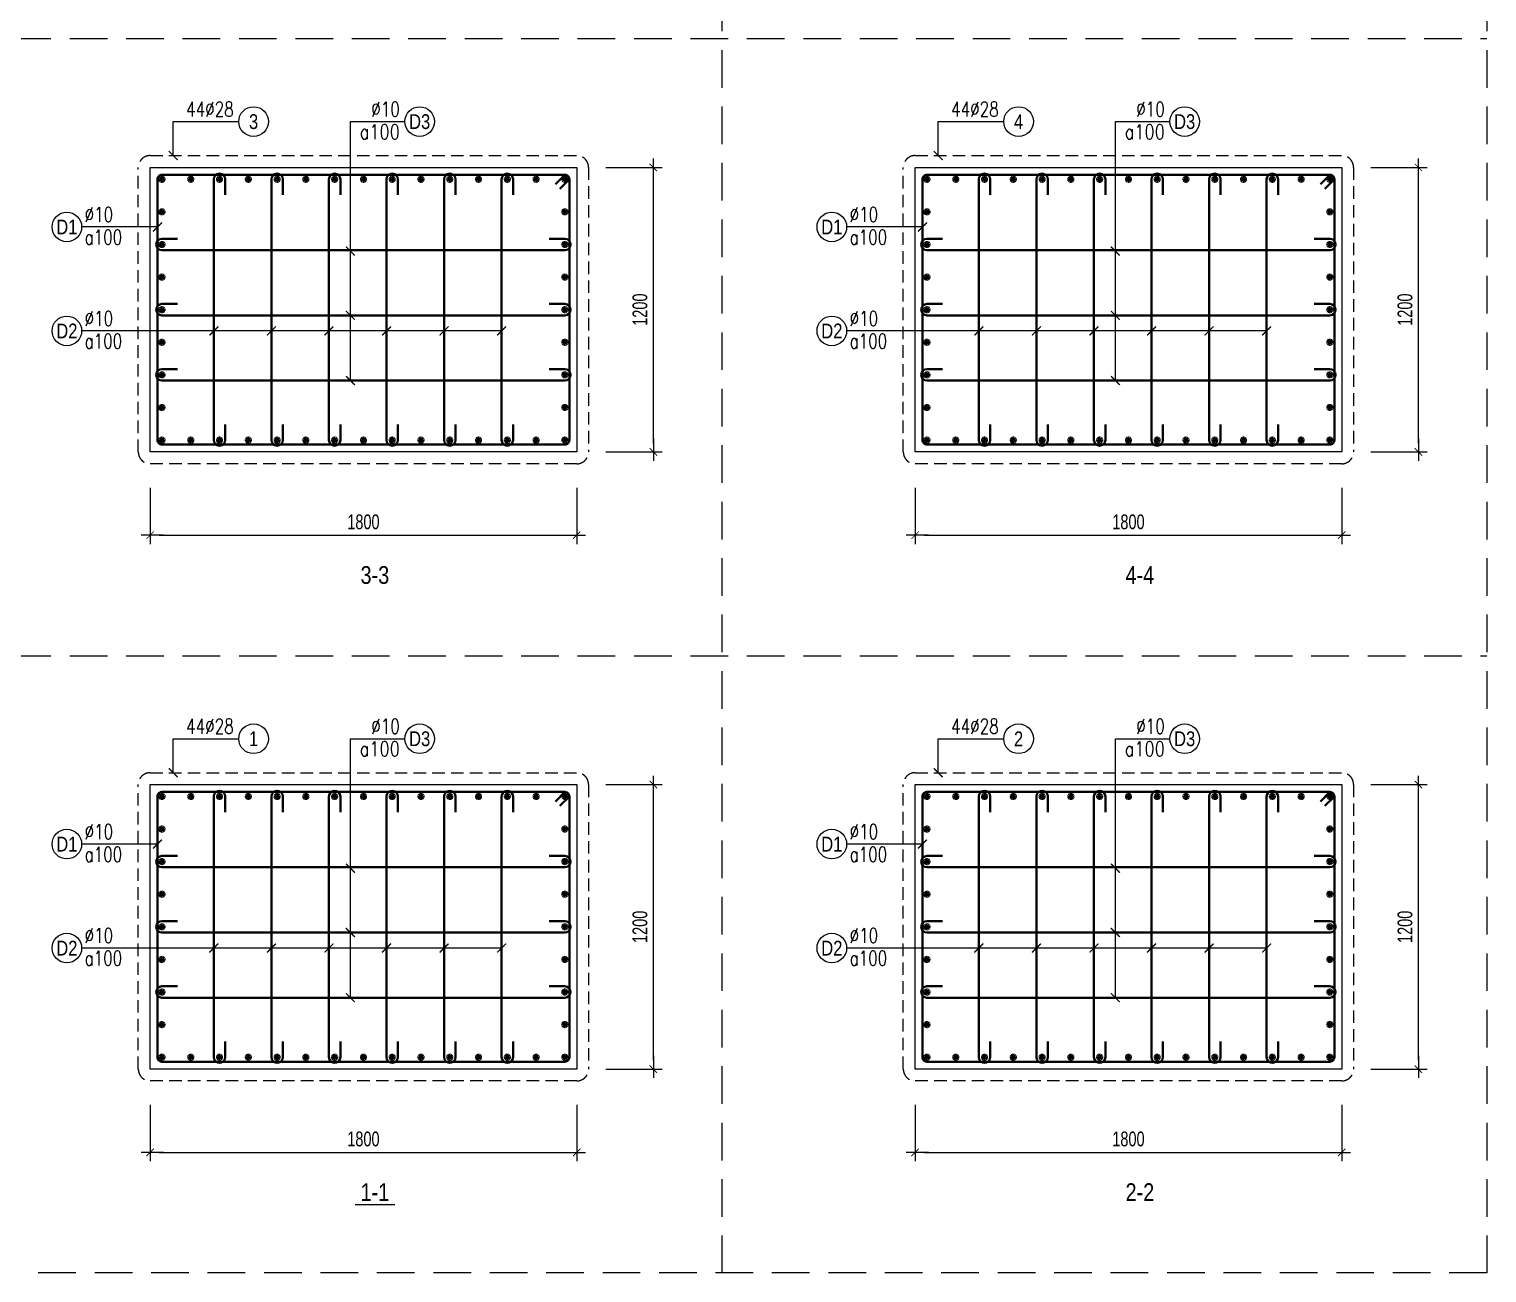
# Model space of a CAD drawing. Header units: millimetres. Extents: x 415878 to 795945, y 85573 to 378758.
# Drawn here: x 591497 to 609949, y 338367 to 354105 of the extents above; entities that cross this region are included whole.
import ezdxf
from ezdxf.enums import TextEntityAlignment as Align

# ---------------------------------------------------------------- set-up
doc = ezdxf.new("R2010")
doc.units = ezdxf.units.MM
doc.linetypes.add('HIDDEN2', pattern=[4.7625, 3.175, -1.5875])
doc.layers.get('0').update_dxf_attribs({"lineweight": 20})
doc.layers.get('Defpoints').update_dxf_attribs({"color": 151, "lineweight": 9})
for name, color, linetype, lineweight in [('NDC_S_CONTINUOUS', 3, 'Continuous', 20), ('NDC_S_DIM', 1, 'Continuous', 15), ('NDC_S_HIDDEN', 8, 'HIDDEN2', 13), ('NDC_S_REBAR', 4, 'Continuous', 35), ('NDC_S_STIRRUP', 4, 'Continuous', 40), ('NDC_S_THIN LINE', 8, 'Continuous', 9), ('NDC_S_VN TEXT', 7, 'Continuous', 20)]:
    doc.layers.add(name, color=color, linetype=linetype, lineweight=lineweight)
doc.layers.add('Reinforcement - thep dau', color=4, linetype='Continuous')
doc.styles.add('ARIAL', font='arial.ttf', dxfattribs={"width": 0.8})
doc.styles.add('NDC_DIM', font='', dxfattribs={"width": 0.75})
doc.styles.add('NDC_EN TXT', font='romans.shx', dxfattribs={"width": 0.8})
doc.styles.get('NDC_DIM').set_extended_font_data('Dotum')
doc.dimstyles.new('NDC_dim_75', dxfattribs={"dimscale": 75, "dimtxt": 2.5, "dimasz": 1.5, "dimexe": 1.5, "dimexo": 2.5, "dimgap": 1, "dimtad": 1, "dimdec": 0, "dimzin": 0, "dimdsep": 46, "dimtxsty": 'NDC_DIM', "dimblk": 'DIMMARK', "dimcen": 0.09, "dimdle": 1.2, "dimclrd": 1, "dimclre": 1, "dimclrt": 3, "dimadec": 0, "dimazin": 0, "dimtfac": 1, "dimtdec": 0, "dimtix": 1, "dimtofl": 0, "dimtmove": 0, "dimatfit": 3, "dimfxl": 8, "dimfxlon": 1, "dimtolj": 1, "dimtzin": 0, "dimarcsym": 0})

# ---------------------------------------------------------------- blocks, each defined once
blk = doc.blocks.new('DIMMARK')
at = {"layer": 'NDC_S_DIM', "color": 1}
blk.add_line((-1.5, 0), (1, 0), dxfattribs=at)
at = {"layer": 'NDC_S_DIM', "color": 2, "const_width": 0.1}
blk.add_lwpolyline([(-0.42, -0.42), (0.42, 0.42)], dxfattribs=at)
blk = doc.blocks.new('*D31')
at = {"layer": 'Defpoints', "color": 0, "transparency": 16777216}
for p in [(593028, 340945), (598428, 340945), (598428, 339891)]:
    blk.add_point(p, dxfattribs=at)
at = {"layer": 'Reinforcement - thep dau', "color": 1, "lineweight": -2, "transparency": 16777216}
for p, q in [((593028, 340491), (593028, 339779)), ((598428, 340491), (598428, 339779)), ((593141, 339891), (598316, 339891))]:
    blk.add_line(p, q, dxfattribs=at)
at = {"layer": 'Reinforcement - thep dau', "color": 1, "lineweight": -2, "transparency": 16777216, "xscale": 112.5, "yscale": 112.5, "zscale": 112.5, "rotation": 180}
blk.add_blockref('DIMMARK', (593028, 339891), dxfattribs=at)
at = {"layer": 'Reinforcement - thep dau', "color": 1, "lineweight": -2, "transparency": 16777216, "xscale": 112.5, "yscale": 112.5, "zscale": 112.5}
blk.add_blockref('DIMMARK', (598428, 339891), dxfattribs=at)
at = {"layer": 'Reinforcement - thep dau', "color": 3, "transparency": 16777216, "insert": (595728, 340060), "char_height": 187.5, "attachment_point": 5, "style": 'NDC_DIM'}
blk.add_mtext('\\A1;1800', dxfattribs=at)
blk = doc.blocks.new('*D32')
at = {"layer": 'Defpoints', "color": 0, "transparency": 16777216}
for p in [(598578, 344545), (599398, 344545), (598578, 340945)]:
    blk.add_point(p, dxfattribs=at)
at = {"layer": 'Reinforcement - thep dau', "color": 1, "lineweight": -2, "transparency": 16777216}
for p, q in [((598798, 344545), (599511, 344545)), ((599398, 341058), (599398, 344433)), ((598798, 340945), (599511, 340945))]:
    blk.add_line(p, q, dxfattribs=at)
at = {"layer": 'Reinforcement - thep dau', "color": 1, "lineweight": -2, "transparency": 16777216, "xscale": 112.5, "yscale": 112.5, "zscale": 112.5}
for p, rotation in [((599398, 344545), 90), ((599398, 340945), 270)]:
    blk.add_blockref('DIMMARK', p, dxfattribs=dict(at, rotation=rotation))
at = {"layer": 'Reinforcement - thep dau', "color": 3, "transparency": 16777216, "insert": (599229, 342745), "char_height": 187.5, "attachment_point": 5, "rotation": 90, "style": 'NDC_DIM'}
blk.add_mtext('\\A1;1200', dxfattribs=at)
blk = doc.blocks.new('kata_block_TD')
at = {"color": 6, "linetype": 'ByBlock', "lineweight": -2, "style": 'ARIAL', "width": 0.8}
blk.add_attdef('SECTDET2', text='', height=5, dxfattribs=at).set_placement((0, 7.97), align=Align.CENTER)
at = {"color": 0, "linetype": 'ByBlock', "lineweight": -2, "style": 'ARIAL', "width": 0.8}
blk.add_attdef('SECTDET1', text='', height=5, dxfattribs=at).set_placement((0, 1.47), align=Align.CENTER)
at = {"color": 3, "lineweight": 25, "style": 'ARIAL', "width": 0.8}
blk.add_attdef('SSCALE', text='', height=2.5, dxfattribs=at).set_placement((0, -4), align=Align.CENTER)
blk = doc.blocks.new('*U7')
blk.add_circle((2.5, 0), 2.5)
at = {"layer": 'NDC_S_VN TEXT', "color": 3, "style": 'NDC_EN TXT', "width": 0.75}
blk.add_attdef('DK2', text='', height=2.5, dxfattribs=at).set_placement((-0.85, 0.85), align=Align.RIGHT)
at = {"layer": 'NDC_S_VN TEXT', "color": 7, "style": 'ARIAL', "width": 0.8}
blk.add_attdef('SH3', text='', height=2.5, dxfattribs=at).set_placement((2.5, 0), align=Align.MIDDLE)
blk = doc.blocks.new('kata_block_THEP')
at = {"layer": 'NDC_S_REBAR', "color": 0}
for p, q in [((-0.5, 0), (0.5, 0)), ((-0.35, 0.35), (0.35, -0.35)), ((0.35, 0.35), (-0.35, -0.35)), ((0, 0.5), (0, -0.5))]:
    blk.add_line(p, q, dxfattribs=at)
at = {"layer": 'NDC_S_REBAR', "color": 0, "const_width": 0.0833}
blk.add_lwpolyline([(-0.5, 0, 1), (0.5, 0, 1), (-0.5, 0, 1)], format="xyb", dxfattribs=at)
blk = doc.blocks.new('*U30')
blk.add_circle((-2.5, 0), 2.5)
at = {"layer": 'NDC_S_VN TEXT', "color": 3, "style": 'NDC_EN TXT', "width": 0.75}
for tag, p in [('DK1', (0.5, 0.85)), ('KC1', (0.5, -2.97))]:
    blk.add_attdef(tag, p, '', height=2.5, dxfattribs=at)
at = {"layer": 'NDC_S_VN TEXT', "color": 7, "style": 'ARIAL', "width": 0.8}
blk.add_attdef('SH2', text='', height=2.5, dxfattribs=at).set_placement((-2.5, 0), align=Align.MIDDLE)
blk = doc.blocks.new('*U29')
blk.add_circle((2.5, 0), 2.5)
at = {"layer": 'NDC_S_VN TEXT', "color": 3, "style": 'NDC_EN TXT'}
for tag, width, p in [('DK2', 0.75, (-0.85, 0.85)), ('KC2', 0.8, (-0.85, -2.97))]:
    blk.add_attdef(tag, text='', height=2.5, dxfattribs=dict(at, width=width)).set_placement(p, align=Align.RIGHT)
at = {"layer": 'NDC_S_VN TEXT', "color": 7, "style": 'ARIAL', "width": 0.8}
blk.add_attdef('SH3', text='', height=2.5, dxfattribs=at).set_placement((2.5, 0), align=Align.MIDDLE)
blk = doc.blocks.new('*D606')
at = {"layer": 'Defpoints', "color": 0, "transparency": 16777216}
for p in [(602712, 340945), (608112, 340945), (608112, 339891)]:
    blk.add_point(p, dxfattribs=at)
at = {"layer": 'Reinforcement - thep dau', "color": 1, "lineweight": -2, "transparency": 16777216}
for p, q in [((602712, 340491), (602712, 339779)), ((608112, 340491), (608112, 339779)), ((602824, 339891), (607999, 339891))]:
    blk.add_line(p, q, dxfattribs=at)
at = {"layer": 'Reinforcement - thep dau', "color": 1, "lineweight": -2, "transparency": 16777216, "xscale": 112.5, "yscale": 112.5, "zscale": 112.5, "rotation": 180}
blk.add_blockref('DIMMARK', (602712, 339891), dxfattribs=at)
at = {"layer": 'Reinforcement - thep dau', "color": 1, "lineweight": -2, "transparency": 16777216, "xscale": 112.5, "yscale": 112.5, "zscale": 112.5}
blk.add_blockref('DIMMARK', (608112, 339891), dxfattribs=at)
at = {"layer": 'Reinforcement - thep dau', "color": 3, "transparency": 16777216, "insert": (605412, 340060), "char_height": 187.5, "attachment_point": 5, "style": 'NDC_DIM'}
blk.add_mtext('\\A1;1800', dxfattribs=at)
blk = doc.blocks.new('*D607')
at = {"layer": 'Defpoints', "color": 0, "transparency": 16777216}
for p in [(608262, 344545), (609082, 344545), (608262, 340945)]:
    blk.add_point(p, dxfattribs=at)
at = {"layer": 'Reinforcement - thep dau', "color": 1, "lineweight": -2, "transparency": 16777216}
for p, q in [((608482, 344545), (609194, 344545)), ((609082, 341058), (609082, 344433)), ((608482, 340945), (609194, 340945))]:
    blk.add_line(p, q, dxfattribs=at)
at = {"layer": 'Reinforcement - thep dau', "color": 1, "lineweight": -2, "transparency": 16777216, "xscale": 112.5, "yscale": 112.5, "zscale": 112.5}
for p, rotation in [((609082, 344545), 90), ((609082, 340945), 270)]:
    blk.add_blockref('DIMMARK', p, dxfattribs=dict(at, rotation=rotation))
at = {"layer": 'Reinforcement - thep dau', "color": 3, "transparency": 16777216, "insert": (608913, 342745), "char_height": 187.5, "attachment_point": 5, "rotation": 90, "style": 'NDC_DIM'}
blk.add_mtext('\\A1;1200', dxfattribs=at)
blk = doc.blocks.new('*D610')
at = {"layer": 'Defpoints', "color": 0, "transparency": 16777216}
for p in [(593028, 348755), (598428, 348755), (598428, 347701)]:
    blk.add_point(p, dxfattribs=at)
at = {"layer": 'Reinforcement - thep dau', "color": 1, "lineweight": -2, "transparency": 16777216}
for p, q in [((593028, 348301), (593028, 347588)), ((598428, 348301), (598428, 347588)), ((593141, 347701), (598316, 347701))]:
    blk.add_line(p, q, dxfattribs=at)
at = {"layer": 'Reinforcement - thep dau', "color": 1, "lineweight": -2, "transparency": 16777216, "xscale": 112.5, "yscale": 112.5, "zscale": 112.5, "rotation": 180}
blk.add_blockref('DIMMARK', (593028, 347701), dxfattribs=at)
at = {"layer": 'Reinforcement - thep dau', "color": 1, "lineweight": -2, "transparency": 16777216, "xscale": 112.5, "yscale": 112.5, "zscale": 112.5}
blk.add_blockref('DIMMARK', (598428, 347701), dxfattribs=at)
at = {"layer": 'Reinforcement - thep dau', "color": 3, "transparency": 16777216, "insert": (595728, 347869), "char_height": 187.5, "attachment_point": 5, "style": 'NDC_DIM'}
blk.add_mtext('\\A1;1800', dxfattribs=at)
blk = doc.blocks.new('*D611')
at = {"layer": 'Defpoints', "color": 0, "transparency": 16777216}
for p in [(598578, 352355), (599398, 352355), (598578, 348755)]:
    blk.add_point(p, dxfattribs=at)
at = {"layer": 'Reinforcement - thep dau', "color": 1, "lineweight": -2, "transparency": 16777216}
for p, q in [((598798, 352355), (599511, 352355)), ((599398, 348867), (599398, 352242)), ((598798, 348755), (599511, 348755))]:
    blk.add_line(p, q, dxfattribs=at)
at = {"layer": 'Reinforcement - thep dau', "color": 1, "lineweight": -2, "transparency": 16777216, "xscale": 112.5, "yscale": 112.5, "zscale": 112.5}
for p, rotation in [((599398, 352355), 90), ((599398, 348755), 270)]:
    blk.add_blockref('DIMMARK', p, dxfattribs=dict(at, rotation=rotation))
at = {"layer": 'Reinforcement - thep dau', "color": 3, "transparency": 16777216, "insert": (599229, 350555), "char_height": 187.5, "attachment_point": 5, "rotation": 90, "style": 'NDC_DIM'}
blk.add_mtext('\\A1;1200', dxfattribs=at)
blk = doc.blocks.new('*D608')
at = {"layer": 'Defpoints', "color": 0, "transparency": 16777216}
for p in [(602712, 348755), (608112, 348755), (608112, 347701)]:
    blk.add_point(p, dxfattribs=at)
at = {"layer": 'Reinforcement - thep dau', "color": 1, "lineweight": -2, "transparency": 16777216}
for p, q in [((602712, 348301), (602712, 347588)), ((608112, 348301), (608112, 347588)), ((602824, 347701), (607999, 347701))]:
    blk.add_line(p, q, dxfattribs=at)
at = {"layer": 'Reinforcement - thep dau', "color": 1, "lineweight": -2, "transparency": 16777216, "xscale": 112.5, "yscale": 112.5, "zscale": 112.5, "rotation": 180}
blk.add_blockref('DIMMARK', (602712, 347701), dxfattribs=at)
at = {"layer": 'Reinforcement - thep dau', "color": 1, "lineweight": -2, "transparency": 16777216, "xscale": 112.5, "yscale": 112.5, "zscale": 112.5}
blk.add_blockref('DIMMARK', (608112, 347701), dxfattribs=at)
at = {"layer": 'Reinforcement - thep dau', "color": 3, "transparency": 16777216, "insert": (605412, 347869), "char_height": 187.5, "attachment_point": 5, "style": 'NDC_DIM'}
blk.add_mtext('\\A1;1800', dxfattribs=at)
blk = doc.blocks.new('*D609')
at = {"layer": 'Defpoints', "color": 0, "transparency": 16777216}
for p in [(608262, 352355), (609082, 352355), (608262, 348755)]:
    blk.add_point(p, dxfattribs=at)
at = {"layer": 'Reinforcement - thep dau', "color": 1, "lineweight": -2, "transparency": 16777216}
for p, q in [((608482, 352355), (609194, 352355)), ((609082, 348867), (609082, 352242)), ((608482, 348755), (609194, 348755))]:
    blk.add_line(p, q, dxfattribs=at)
at = {"layer": 'Reinforcement - thep dau', "color": 1, "lineweight": -2, "transparency": 16777216, "xscale": 112.5, "yscale": 112.5, "zscale": 112.5}
for p, rotation in [((609082, 352355), 90), ((609082, 348755), 270)]:
    blk.add_blockref('DIMMARK', p, dxfattribs=dict(at, rotation=rotation))
at = {"layer": 'Reinforcement - thep dau', "color": 3, "transparency": 16777216, "insert": (608913, 350555), "char_height": 187.5, "attachment_point": 5, "rotation": 90, "style": 'NDC_DIM'}
blk.add_mtext('\\A1;1200', dxfattribs=at)

msp = doc.modelspace()

# ---------------------------------------------------------------- linework, layer by layer
at = {"layer": 'NDC_S_CONTINUOUS'}
for points in [[(593028.2, 352354.8), (598428.2, 352354.8), (598428.2, 348754.8), (593028.2, 348754.8)], [(602711.7, 352354.8), (608111.7, 352354.8), (608111.7, 348754.8), (602711.7, 348754.8)], [(593028.2, 344545.4), (598428.2, 344545.4), (598428.2, 340945.4), (593028.2, 340945.4)], [(602711.7, 344545.4), (608111.7, 344545.4), (608111.7, 340945.4), (602711.7, 340945.4)]]:
    msp.add_lwpolyline(points, close=True, dxfattribs=at)
at = {"layer": 'NDC_S_HIDDEN', "ltscale": 150}
for p, q in [((600265.1, 377414.1), (600265.1, 338366.9)), ((590581.5, 353985.8), (609948.6, 353985.8)), ((590581.5, 346176.3), (609948.6, 346176.3))]:
    msp.add_line(p, q, dxfattribs=at)
msp.add_lwpolyline([(590581.5, 377414.1), (609948.6, 377414.1), (609948.6, 338366.9), (590581.5, 338366.9)], close=True, dxfattribs=at)
at = {"layer": 'NDC_S_HIDDEN', "ltscale": 50}
for points in [[(592878.2, 348754.8), (592878.2, 352354.8, -0.4142136), (593028.2, 352504.8), (598428.2, 352504.8, -0.4142136), (598578.2, 352354.8), (598578.2, 348754.8, -0.4142136), (598428.2, 348604.8), (593028.2, 348604.8, -0.4142136), (592878.2, 348754.8)], [(602561.7, 348754.8), (602561.7, 352354.8, -0.4142136), (602711.7, 352504.8), (608111.7, 352504.8, -0.4142136), (608261.7, 352354.8), (608261.7, 348754.8, -0.4142136), (608111.7, 348604.8), (602711.7, 348604.8, -0.4142136), (602561.7, 348754.8)], [(592878.2, 340945.4), (592878.2, 344545.4, -0.4142136), (593028.2, 344695.4), (598428.2, 344695.4, -0.4142136), (598578.2, 344545.4), (598578.2, 340945.4, -0.4142136), (598428.2, 340795.4), (593028.2, 340795.4, -0.4142136), (592878.2, 340945.4)], [(602561.7, 340945.4), (602561.7, 344545.4, -0.4142136), (602711.7, 344695.4), (608111.7, 344695.4, -0.4142136), (608261.7, 344545.4), (608261.7, 340945.4, -0.4142136), (608111.7, 340795.4), (602711.7, 340795.4, -0.4142136), (602561.7, 340945.4)]]:
    msp.add_lwpolyline(points, format="xyb", dxfattribs=at)
at = {"layer": 'NDC_S_STIRRUP'}
for points in [[(598158.2, 352141.8), (598278.2, 352261.8, -0.4142136), (598335.2, 352204.8), (598335.2, 348904.8, -0.4142136), (598278.2, 348847.8), (593178.2, 348847.8, -0.4142136), (593121.2, 348904.8), (593121.2, 352204.8, -0.4142136), (593178.2, 352261.8), (598278.2, 352261.8, -0.4142136), (598335.2, 352204.8), (598215.2, 352084.8)], [(593978.8, 352006.8), (593978.8, 352204.8, 1), (593834.8, 352204.8), (593834.8, 348904.8, 1), (593978.8, 348904.8), (593978.8, 349102.8)], [(594707.4, 352006.8), (594707.4, 352204.8, 1), (594563.4, 352204.8), (594563.4, 348904.8, 1), (594707.4, 348904.8), (594707.4, 349102.8)], [(595435.9, 352006.8), (595435.9, 352204.8, 1), (595291.9, 352204.8), (595291.9, 348904.8, 1), (595435.9, 348904.8), (595435.9, 349102.8)], [(596164.5, 352006.8), (596164.5, 352204.8, 1), (596020.5, 352204.8), (596020.5, 348904.8, 1), (596164.5, 348904.8), (596164.5, 349102.8)], [(596893.1, 352006.8), (596893.1, 352204.8, 1), (596749.1, 352204.8), (596749.1, 348904.8, 1), (596893.1, 348904.8), (596893.1, 349102.8)], [(597621.6, 352006.8), (597621.6, 352204.8, 1), (597477.6, 352204.8), (597477.6, 348904.8, 1), (597621.6, 348904.8), (597621.6, 349102.8)], [(607841.7, 352141.8), (607961.7, 352261.8, -0.4142136), (608018.7, 352204.8), (608018.7, 348904.8, -0.4142136), (607961.7, 348847.8), (602861.7, 348847.8, -0.4142136), (602804.7, 348904.8), (602804.7, 352204.8, -0.4142136), (602861.7, 352261.8), (607961.7, 352261.8, -0.4142136), (608018.7, 352204.8), (607898.7, 352084.8)], [(603662.3, 352006.8), (603662.3, 352204.8, 1), (603518.3, 352204.8), (603518.3, 348904.8, 1), (603662.3, 348904.8), (603662.3, 349102.8)], [(604390.9, 352006.8), (604390.9, 352204.8, 1), (604246.9, 352204.8), (604246.9, 348904.8, 1), (604390.9, 348904.8), (604390.9, 349102.8)], [(605119.5, 352006.8), (605119.5, 352204.8, 1), (604975.5, 352204.8), (604975.5, 348904.8, 1), (605119.5, 348904.8), (605119.5, 349102.8)], [(605848, 352006.8), (605848, 352204.8, 1), (605704, 352204.8), (605704, 348904.8, 1), (605848, 348904.8), (605848, 349102.8)], [(606576.6, 352006.8), (606576.6, 352204.8, 1), (606432.6, 352204.8), (606432.6, 348904.8, 1), (606576.6, 348904.8), (606576.6, 349102.8)], [(607305.2, 352006.8), (607305.2, 352204.8, 1), (607161.2, 352204.8), (607161.2, 348904.8, 1), (607305.2, 348904.8), (607305.2, 349102.8)], [(593376.2, 351451.8), (593178.2, 351451.8, 1), (593178.2, 351307.8), (598278.2, 351307.8, 1), (598278.2, 351451.8), (598080.2, 351451.8)], [(603059.7, 351451.8), (602861.7, 351451.8, 1), (602861.7, 351307.8), (607961.7, 351307.8, 1), (607961.7, 351451.8), (607763.7, 351451.8)], [(593376.2, 350626.8), (593178.2, 350626.8, 1), (593178.2, 350482.8), (598278.2, 350482.8, 1), (598278.2, 350626.8), (598080.2, 350626.8)], [(603059.7, 350626.8), (602861.7, 350626.8, 1), (602861.7, 350482.8), (607961.7, 350482.8, 1), (607961.7, 350626.8), (607763.7, 350626.8)], [(593376.2, 349801.8), (593178.2, 349801.8, 1), (593178.2, 349657.8), (598278.2, 349657.8, 1), (598278.2, 349801.8), (598080.2, 349801.8)], [(603059.7, 349801.8), (602861.7, 349801.8, 1), (602861.7, 349657.8), (607961.7, 349657.8, 1), (607961.7, 349801.8), (607763.7, 349801.8)], [(598158.2, 344332.4), (598278.2, 344452.4, -0.4142136), (598335.2, 344395.4), (598335.2, 341095.4, -0.4142136), (598278.2, 341038.4), (593178.2, 341038.4, -0.4142136), (593121.2, 341095.4), (593121.2, 344395.4, -0.4142136), (593178.2, 344452.4), (598278.2, 344452.4, -0.4142136), (598335.2, 344395.4), (598215.2, 344275.4)], [(593978.8, 344197.4), (593978.8, 344395.4, 1), (593834.8, 344395.4), (593834.8, 341095.4, 1), (593978.8, 341095.4), (593978.8, 341293.4)], [(594707.4, 344197.4), (594707.4, 344395.4, 1), (594563.4, 344395.4), (594563.4, 341095.4, 1), (594707.4, 341095.4), (594707.4, 341293.4)], [(595435.9, 344197.4), (595435.9, 344395.4, 1), (595291.9, 344395.4), (595291.9, 341095.4, 1), (595435.9, 341095.4), (595435.9, 341293.4)], [(596164.5, 344197.4), (596164.5, 344395.4, 1), (596020.5, 344395.4), (596020.5, 341095.4, 1), (596164.5, 341095.4), (596164.5, 341293.4)], [(596893.1, 344197.4), (596893.1, 344395.4, 1), (596749.1, 344395.4), (596749.1, 341095.4, 1), (596893.1, 341095.4), (596893.1, 341293.4)], [(597621.6, 344197.4), (597621.6, 344395.4, 1), (597477.6, 344395.4), (597477.6, 341095.4, 1), (597621.6, 341095.4), (597621.6, 341293.4)], [(607841.7, 344332.4), (607961.7, 344452.4, -0.4142136), (608018.7, 344395.4), (608018.7, 341095.4, -0.4142136), (607961.7, 341038.4), (602861.7, 341038.4, -0.4142136), (602804.7, 341095.4), (602804.7, 344395.4, -0.4142136), (602861.7, 344452.4), (607961.7, 344452.4, -0.4142136), (608018.7, 344395.4), (607898.7, 344275.4)], [(603662.3, 344197.4), (603662.3, 344395.4, 1), (603518.3, 344395.4), (603518.3, 341095.4, 1), (603662.3, 341095.4), (603662.3, 341293.4)], [(604390.9, 344197.4), (604390.9, 344395.4, 1), (604246.9, 344395.4), (604246.9, 341095.4, 1), (604390.9, 341095.4), (604390.9, 341293.4)], [(605119.5, 344197.4), (605119.5, 344395.4, 1), (604975.5, 344395.4), (604975.5, 341095.4, 1), (605119.5, 341095.4), (605119.5, 341293.4)], [(605848, 344197.4), (605848, 344395.4, 1), (605704, 344395.4), (605704, 341095.4, 1), (605848, 341095.4), (605848, 341293.4)], [(606576.6, 344197.4), (606576.6, 344395.4, 1), (606432.6, 344395.4), (606432.6, 341095.4, 1), (606576.6, 341095.4), (606576.6, 341293.4)], [(607305.2, 344197.4), (607305.2, 344395.4, 1), (607161.2, 344395.4), (607161.2, 341095.4, 1), (607305.2, 341095.4), (607305.2, 341293.4)], [(593376.2, 343642.4), (593178.2, 343642.4, 1), (593178.2, 343498.4), (598278.2, 343498.4, 1), (598278.2, 343642.4), (598080.2, 343642.4)], [(603059.7, 343642.4), (602861.7, 343642.4, 1), (602861.7, 343498.4), (607961.7, 343498.4, 1), (607961.7, 343642.4), (607763.7, 343642.4)], [(593376.2, 342817.4), (593178.2, 342817.4, 1), (593178.2, 342673.4), (598278.2, 342673.4, 1), (598278.2, 342817.4), (598080.2, 342817.4)], [(603059.7, 342817.4), (602861.7, 342817.4, 1), (602861.7, 342673.4), (607961.7, 342673.4, 1), (607961.7, 342817.4), (607763.7, 342817.4)], [(593376.2, 341992.4), (593178.2, 341992.4, 1), (593178.2, 341848.4), (598278.2, 341848.4, 1), (598278.2, 341992.4), (598080.2, 341992.4)], [(603059.7, 341992.4), (602861.7, 341992.4, 1), (602861.7, 341848.4), (607961.7, 341848.4, 1), (607961.7, 341992.4), (607763.7, 341992.4)]]:
    msp.add_lwpolyline(points, format="xyb", dxfattribs=at)

# ---------------------------------------------------------------- block references
at = {"layer": 'NDC_S_REBAR', "yscale": 84, "zscale": 84}
for p, xscale, rotation in [((593178.2, 352204.8), -84, 90), ((593542.5, 352204.8), -84, 90), ((593906.8, 352204.8), -84, 90), ((594271.1, 352204.8), -84, 90), ((594635.4, 352204.8), -84, 90), ((594999.6, 352204.8), -84, 90), ((595363.9, 352204.8), -84, 90), ((595728.2, 352204.8), -84, 90), ((596092.5, 352204.8), -84, 90), ((596456.8, 352204.8), -84, 90), ((596821.1, 352204.8), -84, 90), ((597185.4, 352204.8), -84, 90), ((597549.6, 352204.8), -84, 90), ((597913.9, 352204.8), -84, 90), ((598278.2, 352204.8), 84, 270), ((602861.7, 352204.8), -84, 90), ((603226, 352204.8), -84, 90), ((603590.3, 352204.8), -84, 90), ((603954.6, 352204.8), -84, 90), ((604318.9, 352204.8), -84, 90), ((604683.2, 352204.8), -84, 90), ((605047.5, 352204.8), -84, 90), ((605411.7, 352204.8), -84, 90), ((605776, 352204.8), -84, 90), ((606140.3, 352204.8), -84, 90), ((606504.6, 352204.8), -84, 90), ((606868.9, 352204.8), -84, 90), ((607233.2, 352204.8), -84, 90), ((607597.5, 352204.8), -84, 90), ((607961.7, 352204.8), 84, 270), ((593178.2, 351792.3), 84, 90), ((598278.2, 351792.3), -84, 270), ((602861.7, 351792.3), 84, 90), ((607961.7, 351792.3), -84, 270), ((593178.2, 351379.8), 84, 90), ((598278.2, 351379.8), -84, 270), ((602861.7, 351379.8), 84, 90), ((607961.7, 351379.8), -84, 270), ((593178.2, 350967.3), 84, 90), ((598278.2, 350967.3), -84, 270), ((602861.7, 350967.3), 84, 90), ((607961.7, 350967.3), -84, 270), ((593178.2, 350554.8), 84, 90), ((598278.2, 350554.8), -84, 270), ((602861.7, 350554.8), 84, 90), ((607961.7, 350554.8), -84, 270), ((593178.2, 350142.3), 84, 90), ((598278.2, 350142.3), -84, 270), ((602861.7, 350142.3), 84, 90), ((607961.7, 350142.3), -84, 270), ((593178.2, 349729.8), 84, 90), ((598278.2, 349729.8), -84, 270), ((602861.7, 349729.8), 84, 90), ((607961.7, 349729.8), -84, 270), ((593178.2, 349317.3), 84, 90), ((598278.2, 349317.3), -84, 270), ((602861.7, 349317.3), 84, 90), ((607961.7, 349317.3), -84, 270), ((593178.2, 348904.8), 84, 90), ((593542.5, 348904.8), 84, 90), ((593906.8, 348904.8), 84, 90), ((594271.1, 348904.8), 84, 90), ((594635.4, 348904.8), 84, 90), ((594999.6, 348904.8), 84, 90), ((595363.9, 348904.8), 84, 90), ((595728.2, 348904.8), 84, 90), ((596092.5, 348904.8), 84, 90), ((596456.8, 348904.8), 84, 90), ((596821.1, 348904.8), 84, 90), ((597185.4, 348904.8), 84, 90), ((597549.6, 348904.8), 84, 90), ((597913.9, 348904.8), 84, 90), ((598278.2, 348904.8), -84, 270), ((602861.7, 348904.8), 84, 90), ((603226, 348904.8), 84, 90), ((603590.3, 348904.8), 84, 90), ((603954.6, 348904.8), 84, 90), ((604318.9, 348904.8), 84, 90), ((604683.2, 348904.8), 84, 90), ((605047.5, 348904.8), 84, 90), ((605411.7, 348904.8), 84, 90), ((605776, 348904.8), 84, 90), ((606140.3, 348904.8), 84, 90), ((606504.6, 348904.8), 84, 90), ((606868.9, 348904.8), 84, 90), ((607233.2, 348904.8), 84, 90), ((607597.5, 348904.8), 84, 90), ((607961.7, 348904.8), -84, 270), ((593178.2, 344395.4), -84, 90), ((593542.5, 344395.4), -84, 90), ((593906.8, 344395.4), -84, 90), ((594271.1, 344395.4), -84, 90), ((594635.4, 344395.4), -84, 90), ((594999.6, 344395.4), -84, 90), ((595363.9, 344395.4), -84, 90), ((595728.2, 344395.4), -84, 90), ((596092.5, 344395.4), -84, 90), ((596456.8, 344395.4), -84, 90), ((596821.1, 344395.4), -84, 90), ((597185.4, 344395.4), -84, 90), ((597549.6, 344395.4), -84, 90), ((597913.9, 344395.4), -84, 90), ((598278.2, 344395.4), 84, 270), ((602861.7, 344395.4), -84, 90), ((603226, 344395.4), -84, 90), ((603590.3, 344395.4), -84, 90), ((603954.6, 344395.4), -84, 90), ((604318.9, 344395.4), -84, 90), ((604683.2, 344395.4), -84, 90), ((605047.5, 344395.4), -84, 90), ((605411.7, 344395.4), -84, 90), ((605776, 344395.4), -84, 90), ((606140.3, 344395.4), -84, 90), ((606504.6, 344395.4), -84, 90), ((606868.9, 344395.4), -84, 90), ((607233.2, 344395.4), -84, 90), ((607597.5, 344395.4), -84, 90), ((607961.7, 344395.4), 84, 270), ((593178.2, 343982.9), 84, 90), ((598278.2, 343982.9), -84, 270), ((602861.7, 343982.9), 84, 90), ((607961.7, 343982.9), -84, 270), ((593178.2, 343570.4), 84, 90), ((598278.2, 343570.4), -84, 270), ((602861.7, 343570.4), 84, 90), ((607961.7, 343570.4), -84, 270), ((593178.2, 343157.9), 84, 90), ((598278.2, 343157.9), -84, 270), ((602861.7, 343157.9), 84, 90), ((607961.7, 343157.9), -84, 270), ((593178.2, 342745.4), 84, 90), ((598278.2, 342745.4), -84, 270), ((602861.7, 342745.4), 84, 90), ((607961.7, 342745.4), -84, 270), ((593178.2, 342332.9), 84, 90), ((598278.2, 342332.9), -84, 270), ((602861.7, 342332.9), 84, 90), ((607961.7, 342332.9), -84, 270), ((593178.2, 341920.4), 84, 90), ((598278.2, 341920.4), -84, 270), ((602861.7, 341920.4), 84, 90), ((607961.7, 341920.4), -84, 270), ((593178.2, 341507.9), 84, 90), ((598278.2, 341507.9), -84, 270), ((602861.7, 341507.9), 84, 90), ((607961.7, 341507.9), -84, 270), ((593178.2, 341095.4), 84, 90), ((593542.5, 341095.4), 84, 90), ((593906.8, 341095.4), 84, 90), ((594271.1, 341095.4), 84, 90), ((594635.4, 341095.4), 84, 90), ((594999.6, 341095.4), 84, 90), ((595363.9, 341095.4), 84, 90), ((595728.2, 341095.4), 84, 90), ((596092.5, 341095.4), 84, 90), ((596456.8, 341095.4), 84, 90), ((596821.1, 341095.4), 84, 90), ((597185.4, 341095.4), 84, 90), ((597549.6, 341095.4), 84, 90), ((597913.9, 341095.4), 84, 90), ((598278.2, 341095.4), -84, 270), ((602861.7, 341095.4), 84, 90), ((603226, 341095.4), 84, 90), ((603590.3, 341095.4), 84, 90), ((603954.6, 341095.4), 84, 90), ((604318.9, 341095.4), 84, 90), ((604683.2, 341095.4), 84, 90), ((605047.5, 341095.4), 84, 90), ((605411.7, 341095.4), 84, 90), ((605776, 341095.4), 84, 90), ((606140.3, 341095.4), 84, 90), ((606504.6, 341095.4), 84, 90), ((606868.9, 341095.4), 84, 90), ((607233.2, 341095.4), 84, 90), ((607597.5, 341095.4), 84, 90), ((607961.7, 341095.4), -84, 270)]:
    msp.add_blockref('kata_block_THEP', p, dxfattribs=dict(at, xscale=xscale, rotation=rotation))
at = {"layer": 'NDC_S_THIN LINE', "xscale": 75, "yscale": 75, "zscale": 75}
for name, p, values in [('*U7', (594150.3, 352935), {'SH3': '3', 'DK2': '44%%c28'}), ('*U29', (596252.4, 352935), {'SH3': 'D3', 'DK2': '%%c10', 'KC2': 'a100'}), ('*U7', (603833.8, 352935), {'SH3': '4', 'DK2': '44%%c28'}), ('*U29', (605935.9, 352935), {'SH3': 'D3', 'DK2': '%%c10', 'KC2': 'a100'}), ('*U30', (592161.4, 351601.3), {'SH2': 'D1', 'DK1': '%%c10', 'KC1': 'a100'}), ('*U30', (601844.9, 351601.3), {'SH2': 'D1', 'DK1': '%%c10', 'KC1': 'a100'}), ('*U30', (592161.4, 350286.5), {'SH2': 'D2', 'DK1': '%%c10', 'KC1': 'a100'}), ('*U30', (601844.9, 350286.5), {'SH2': 'D2', 'DK1': '%%c10', 'KC1': 'a100'}), ('*U7', (594150.3, 345125.6), {'SH3': '1', 'DK2': '44%%c28'}), ('*U29', (596252.4, 345125.6), {'SH3': 'D3', 'DK2': '%%c10', 'KC2': 'a100'}), ('*U7', (603833.8, 345125.6), {'SH3': '2', 'DK2': '44%%c28'}), ('*U29', (605935.9, 345125.6), {'SH3': 'D3', 'DK2': '%%c10', 'KC2': 'a100'}), ('*U30', (592161.4, 343791.9), {'SH2': 'D1', 'DK1': '%%c10', 'KC1': 'a100'}), ('*U30', (601844.9, 343791.9), {'SH2': 'D1', 'DK1': '%%c10', 'KC1': 'a100'}), ('*U30', (592161.4, 342477.1), {'SH2': 'D2', 'DK1': '%%c10', 'KC1': 'a100'}), ('*U30', (601844.9, 342477.1), {'SH2': 'D2', 'DK1': '%%c10', 'KC1': 'a100'})]:
    msp.add_blockref(name, p, dxfattribs=at).add_auto_attribs(values)
at = {"layer": 'NDC_S_VN TEXT'}
ref = msp.add_blockref('kata_block_TD', (595873.1, 347018.8), dxfattribs=dict(at, xscale=45, yscale=45, zscale=45))
ref.add_attrib('SECTDET1', '3-3', dxfattribs={"layer": '0', "color": 0, "linetype": 'ByBlock', "lineweight": -2, "height": 225, "style": 'ARIAL', "width": 0.8}).set_placement((595873.1, 347085), align=Align.CENTER)
ref = msp.add_blockref('kata_block_TD', (605556.6, 347018.8), dxfattribs=dict(at, xscale=45, yscale=45, zscale=45))
ref.add_attrib('SECTDET1', '4-4', dxfattribs={"layer": '0', "color": 0, "linetype": 'ByBlock', "lineweight": -2, "height": 225, "style": 'ARIAL', "width": 0.8}).set_placement((605556.6, 347085), align=Align.CENTER)
ref = msp.add_blockref('kata_block_TD', (595873.1, 339209.3), dxfattribs=dict(at, xscale=45, yscale=45, zscale=45))
ref.add_attrib('SECTDET1', '%%U 1-1 ', dxfattribs={"layer": '0', "color": 0, "linetype": 'ByBlock', "lineweight": -2, "height": 225, "style": 'ARIAL', "width": 0.8}).set_placement((595873.1, 339275.5), align=Align.CENTER)
ref = msp.add_blockref('kata_block_TD', (605556.6, 339209.3), dxfattribs=dict(at, xscale=45, yscale=45, zscale=45))
ref.add_attrib('SECTDET1', '2-2', dxfattribs={"layer": '0', "color": 0, "linetype": 'ByBlock', "lineweight": -2, "height": 225, "style": 'ARIAL', "width": 0.8}).set_placement((605556.6, 339275.5), align=Align.CENTER)

# ---------------------------------------------------------------- dimensions: what is measured, and where the dimension line sits
at = {"layer": 'Reinforcement - thep dau'}
for base, p1, p2, picture, middle in [((599398.2, 352354.8), (598578.2, 348754.8), (598578.2, 352354.8), '*D611', (599229.5, 350554.8)), ((609081.8, 352354.8), (608261.7, 348754.8), (608261.7, 352354.8), '*D609', (608913, 350554.8)), ((599398.2, 344545.4), (598578.2, 340945.4), (598578.2, 344545.4), '*D32', (599229.5, 342745.4)), ((609081.8, 344545.4), (608261.7, 340945.4), (608261.7, 344545.4), '*D607', (608913, 342745.4))]:
    dim = msp.add_linear_dim(base=base, p1=p1, p2=p2, angle=90, dimstyle='NDC_dim_75', override={"dimlfac": 0.333333}, dxfattribs=at)
    dim.commit()
    dim.dimension.update_dxf_attribs({"geometry": picture, "text_midpoint": middle})
for base, p1, p2, picture, middle in [((598428.2, 347700.7), (593028.2, 348754.8), (598428.2, 348754.8), '*D610', (595728.2, 347869.4)), ((608111.7, 347700.7), (602711.7, 348754.8), (608111.7, 348754.8), '*D608', (605411.7, 347869.4)), ((598428.2, 339891.2), (593028.2, 340945.4), (598428.2, 340945.4), '*D31', (595728.2, 340060)), ((608111.7, 339891.2), (602711.7, 340945.4), (608111.7, 340945.4), '*D606', (605411.7, 340060))]:
    dim = msp.add_linear_dim(base=base, p1=p1, p2=p2, dimstyle='NDC_dim_75', override={"dimlfac": 0.333333}, dxfattribs=at)
    dim.commit()
    dim.dimension.update_dxf_attribs({"geometry": picture, "text_midpoint": middle})

# ---------------------------------------------------------------- leaders
for points in [[(593320.2, 352504.8), (593320.2, 352935), (594150.3, 352935)], [(595562.6, 349657.8), (595562.6, 352935), (596252.4, 352935)], [(595562.6, 350482.8), (595562.6, 352935), (596252.4, 352935)], [(595562.6, 351296.4), (595562.6, 352935), (596252.4, 352935)], [(603003.8, 352504.8), (603003.8, 352935), (603833.8, 352935)], [(605246.1, 349657.8), (605246.1, 352935), (605935.9, 352935)], [(605246.1, 350482.8), (605246.1, 352935), (605935.9, 352935)], [(605246.1, 351296.4), (605246.1, 352935), (605935.9, 352935)], [(593121.2, 351601.3), (592161.4, 351601.3)], [(602804.7, 351601.3), (601844.9, 351601.3)], [(597477.6, 350286.5), (592161.4, 350286.5)], [(596749.1, 350286.5), (592161.4, 350286.5)], [(596020.5, 350286.5), (592161.4, 350286.5)], [(595291.9, 350286.5), (592161.4, 350286.5)], [(594563.4, 350286.5), (592161.4, 350286.5)], [(593834.8, 350286.5), (592161.4, 350286.5)], [(607161.2, 350286.5), (601844.9, 350286.5)], [(606432.6, 350286.5), (601844.9, 350286.5)], [(605704, 350286.5), (601844.9, 350286.5)], [(604975.5, 350286.5), (601844.9, 350286.5)], [(604246.9, 350286.5), (601844.9, 350286.5)], [(603518.3, 350286.5), (601844.9, 350286.5)], [(593320.2, 344695.4), (593320.2, 345125.6), (594150.3, 345125.6)], [(595562.6, 341848.4), (595562.6, 345125.6), (596252.4, 345125.6)], [(595562.6, 342673.4), (595562.6, 345125.6), (596252.4, 345125.6)], [(595562.6, 343487), (595562.6, 345125.6), (596252.4, 345125.6)], [(603003.8, 344695.4), (603003.8, 345125.6), (603833.8, 345125.6)], [(605246.1, 341848.4), (605246.1, 345125.6), (605935.9, 345125.6)], [(605246.1, 342673.4), (605246.1, 345125.6), (605935.9, 345125.6)], [(605246.1, 343487), (605246.1, 345125.6), (605935.9, 345125.6)], [(593121.2, 343791.9), (592161.4, 343791.9)], [(602804.7, 343791.9), (601844.9, 343791.9)], [(597477.6, 342477.1), (592161.4, 342477.1)], [(596749.1, 342477.1), (592161.4, 342477.1)], [(596020.5, 342477.1), (592161.4, 342477.1)], [(595291.9, 342477.1), (592161.4, 342477.1)], [(594563.4, 342477.1), (592161.4, 342477.1)], [(593834.8, 342477.1), (592161.4, 342477.1)], [(607161.2, 342477.1), (601844.9, 342477.1)], [(606432.6, 342477.1), (601844.9, 342477.1)], [(605704, 342477.1), (601844.9, 342477.1)], [(604975.5, 342477.1), (601844.9, 342477.1)], [(604246.9, 342477.1), (601844.9, 342477.1)], [(603518.3, 342477.1), (601844.9, 342477.1)]]:
    msp.add_leader(points, dimstyle='NDC_dim_75', override={"dimlfac": 0.333333, "dimldrblk": 'ARCHTICK'}, dxfattribs=at)

doc.saveas('drawing.dxf')
